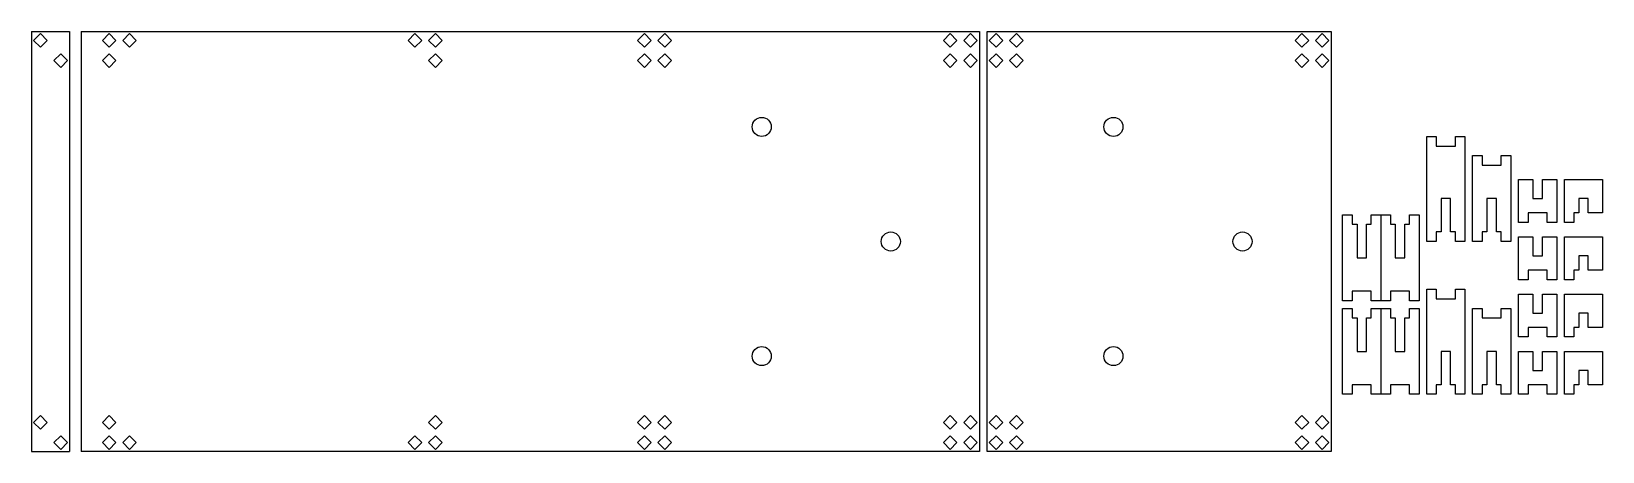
# Model space of a CAD drawing. Header units: inches. Extents: x 0.4 to 20.9, y 0.2 to 5.8.
import ezdxf

# ---------------------------------------------------------------- set-up
doc = ezdxf.new("R2010")
doc.units = ezdxf.units.IN
doc.header["$MEASUREMENT"] = 0
doc.layers.add('laser4', color=7, linetype='Continuous', true_color=0x000000)

msp = doc.modelspace()

# ---------------------------------------------------------------- linework, layer by layer
at = {"layer": 'laser4'}
for p, q in [((0.35, 5.75), (0.35, 0.25)), ((0.35, 5.75), (0.85, 5.75)), ((0.85, 5.75), (0.85, 0.25)), ((1, 5.75), (1, 0.25)), ((19.1, 4.375), (19.1, 4)), ((18.6, 4), (18.6, 4.125)), ((19.1, 2.375), (19.1, 2)), ((18.6, 2), (18.6, 2.125)), ((0.35, 0.25), (0.85, 0.25))]:
    msp.add_line(p, q, dxfattribs=at)
for points in [[(0.467, 5.721), (0.379, 5.633), (0.467, 5.544), (0.556, 5.633)], [(1.367, 5.721), (1.279, 5.633), (1.367, 5.544), (1.456, 5.633)], [(1.544, 5.633), (1.633, 5.544), (1.721, 5.633), (1.633, 5.721)], [(5.367, 5.721), (5.279, 5.633), (5.367, 5.544), (5.456, 5.633)], [(5.544, 5.633), (5.633, 5.544), (5.721, 5.633), (5.633, 5.721)], [(8.367, 5.721), (8.279, 5.633), (8.367, 5.544), (8.456, 5.633)], [(8.544, 5.633), (8.633, 5.544), (8.721, 5.633), (8.633, 5.721)], [(12.367, 5.721), (12.279, 5.633), (12.367, 5.544), (12.456, 5.633)], [(12.544, 5.633), (12.633, 5.544), (12.721, 5.633), (12.633, 5.721)], [(17.35, 5.75), (17.35, 0.25), (12.85, 0.25), (12.85, 5.75)], [(12.967, 5.721), (12.879, 5.633), (12.967, 5.544), (13.056, 5.633)], [(13.144, 5.633), (13.233, 5.544), (13.321, 5.633), (13.233, 5.721)], [(16.967, 5.721), (16.879, 5.633), (16.967, 5.544), (17.056, 5.633)], [(17.144, 5.633), (17.233, 5.544), (17.321, 5.633), (17.233, 5.721)], [(0.733, 5.456), (0.644, 5.367), (0.733, 5.279), (0.821, 5.367)], [(1.279, 5.367), (1.367, 5.279), (1.456, 5.367), (1.367, 5.456)], [(5.633, 5.456), (5.544, 5.367), (5.633, 5.279), (5.721, 5.367)], [(8.279, 5.367), (8.367, 5.279), (8.456, 5.367), (8.367, 5.456)], [(8.633, 5.456), (8.544, 5.367), (8.633, 5.279), (8.721, 5.367)], [(12.279, 5.367), (12.367, 5.279), (12.456, 5.367), (12.367, 5.456)], [(12.633, 5.456), (12.544, 5.367), (12.633, 5.279), (12.721, 5.367)], [(12.879, 5.367), (12.967, 5.279), (13.056, 5.367), (12.967, 5.456)], [(13.233, 5.456), (13.144, 5.367), (13.233, 5.279), (13.321, 5.367)], [(16.879, 5.367), (16.967, 5.279), (17.056, 5.367), (16.967, 5.456)], [(17.233, 5.456), (17.144, 5.367), (17.233, 5.279), (17.321, 5.367)], [(18.975, 4.25), (18.975, 4.375), (19.1, 4.375), (19.1, 3.125), (19.1, 3), (18.975, 3), (18.975, 3.125), (18.913, 3.125), (18.913, 3.562), (18.788, 3.562), (18.788, 3.125), (18.725, 3.125), (18.725, 3), (18.6, 3), (18.6, 3.125), (18.6, 4.375), (18.725, 4.375), (18.725, 4.25)], [(19.2, 3.125), (19.2, 4.125), (19.325, 4.125), (19.325, 4), (19.575, 4), (19.575, 4.125), (19.7, 4.125), (19.7, 3.125), (19.7, 3), (19.575, 3), (19.575, 3.125), (19.512, 3.125), (19.512, 3.562), (19.387, 3.562), (19.387, 3.125), (19.325, 3.125), (19.325, 3), (19.2, 3)], [(19.988, 3.562), (20.113, 3.562), (20.113, 3.812), (20.3, 3.812), (20.3, 3.375), (20.3, 3.25), (20.175, 3.25), (20.175, 3.375), (19.925, 3.375), (19.925, 3.25), (19.8, 3.25), (19.8, 3.375), (19.8, 3.812), (19.988, 3.812)], [(20.9, 3.375), (20.713, 3.375), (20.713, 3.562), (20.588, 3.562), (20.588, 3.375), (20.525, 3.375), (20.525, 3.25), (20.4, 3.25), (20.4, 3.375), (20.4, 3.812), (20.588, 3.812), (20.713, 3.812), (20.9, 3.812)], [(20.113, 3.062), (20.3, 3.062), (20.3, 2.625), (20.3, 2.5), (20.175, 2.5), (20.175, 2.625), (19.925, 2.625), (19.925, 2.5), (19.8, 2.5), (19.8, 2.625), (19.8, 3.062), (19.988, 3.062), (19.988, 2.812), (20.113, 2.812)], [(20.9, 2.625), (20.713, 2.625), (20.713, 2.812), (20.588, 2.812), (20.588, 2.625), (20.525, 2.625), (20.525, 2.5), (20.4, 2.5), (20.4, 2.625), (20.4, 3.062), (20.588, 3.062), (20.713, 3.062), (20.9, 3.062)], [(18.975, 2.25), (18.975, 2.375), (19.1, 2.375), (19.1, 1.125), (19.1, 1), (18.975, 1), (18.975, 1.125), (18.913, 1.125), (18.913, 1.562), (18.788, 1.562), (18.788, 1.125), (18.725, 1.125), (18.725, 1), (18.6, 1), (18.6, 1.125), (18.6, 2.375), (18.725, 2.375), (18.725, 2.25)], [(19.988, 2.062), (20.113, 2.062), (20.113, 2.312), (20.3, 2.312), (20.3, 1.875), (20.3, 1.75), (20.175, 1.75), (20.175, 1.875), (19.925, 1.875), (19.925, 1.75), (19.8, 1.75), (19.8, 1.875), (19.8, 2.312), (19.988, 2.312)], [(20.9, 1.875), (20.713, 1.875), (20.713, 2.062), (20.588, 2.062), (20.588, 1.875), (20.525, 1.875), (20.525, 1.75), (20.4, 1.75), (20.4, 1.875), (20.4, 2.312), (20.588, 2.312), (20.713, 2.312), (20.9, 2.312)], [(19.2, 1.125), (19.2, 2.125), (19.325, 2.125), (19.325, 2), (19.575, 2), (19.575, 2.125), (19.7, 2.125), (19.7, 1.125), (19.7, 1), (19.575, 1), (19.575, 1.125), (19.512, 1.125), (19.512, 1.562), (19.387, 1.562), (19.387, 1.125), (19.325, 1.125), (19.325, 1), (19.2, 1)], [(20.113, 1.562), (20.3, 1.562), (20.3, 1.125), (20.3, 1), (20.175, 1), (20.175, 1.125), (19.925, 1.125), (19.925, 1), (19.8, 1), (19.8, 1.125), (19.8, 1.562), (19.988, 1.562), (19.988, 1.312), (20.113, 1.312)], [(20.9, 1.125), (20.713, 1.125), (20.713, 1.312), (20.588, 1.312), (20.588, 1.125), (20.525, 1.125), (20.525, 1), (20.4, 1), (20.4, 1.125), (20.4, 1.562), (20.588, 1.562), (20.713, 1.562), (20.9, 1.562)], [(0.467, 0.721), (0.379, 0.633), (0.467, 0.544), (0.556, 0.633)], [(1.367, 0.721), (1.279, 0.633), (1.367, 0.544), (1.456, 0.633)], [(5.544, 0.633), (5.633, 0.544), (5.721, 0.633), (5.633, 0.721)], [(8.367, 0.721), (8.279, 0.633), (8.367, 0.544), (8.456, 0.633)], [(8.544, 0.633), (8.633, 0.544), (8.721, 0.633), (8.633, 0.721)], [(12.367, 0.721), (12.279, 0.633), (12.367, 0.544), (12.456, 0.633)], [(12.544, 0.633), (12.633, 0.544), (12.721, 0.633), (12.633, 0.721)], [(12.967, 0.721), (12.879, 0.633), (12.967, 0.544), (13.056, 0.633)], [(13.144, 0.633), (13.233, 0.544), (13.321, 0.633), (13.233, 0.721)], [(16.967, 0.721), (16.879, 0.633), (16.967, 0.544), (17.056, 0.633)], [(17.144, 0.633), (17.233, 0.544), (17.321, 0.633), (17.233, 0.721)], [(0.733, 0.456), (0.644, 0.367), (0.733, 0.279), (0.821, 0.367)], [(1.279, 0.367), (1.367, 0.279), (1.456, 0.367), (1.367, 0.456)], [(1.633, 0.456), (1.544, 0.367), (1.633, 0.279), (1.721, 0.367)], [(5.279, 0.367), (5.367, 0.279), (5.456, 0.367), (5.367, 0.456)], [(5.633, 0.456), (5.544, 0.367), (5.633, 0.279), (5.721, 0.367)], [(8.279, 0.367), (8.367, 0.279), (8.456, 0.367), (8.367, 0.456)], [(8.633, 0.456), (8.544, 0.367), (8.633, 0.279), (8.721, 0.367)], [(12.279, 0.367), (12.367, 0.279), (12.456, 0.367), (12.367, 0.456)], [(12.633, 0.456), (12.544, 0.367), (12.633, 0.279), (12.721, 0.367)], [(12.879, 0.367), (12.967, 0.279), (13.056, 0.367), (12.967, 0.456)], [(13.233, 0.456), (13.144, 0.367), (13.233, 0.279), (13.321, 0.367)], [(16.879, 0.367), (16.967, 0.279), (17.056, 0.367), (16.967, 0.456)], [(17.233, 0.456), (17.144, 0.367), (17.233, 0.279), (17.321, 0.367)]]:
    msp.add_lwpolyline(points, close=True, dxfattribs=at)
for points in [[(1, 5.75), (8.25, 5.75), (12.75, 5.75), (12.75, 0.25), (8.25, 0.25), (1, 0.25)], [(18, 3.35), (18.125, 3.35), (18.125, 3.225), (18.188, 3.225), (18.188, 2.788), (18.312, 2.788), (18.312, 3.225), (18.375, 3.225), (18.375, 3.35), (18.5, 3.35), (18.5, 3.225), (18.5, 2.35), (18.5, 2.225), (18.375, 2.225), (18.375, 2.35), (18.125, 2.35), (18.125, 2.225), (18, 2.225), (17.875, 2.225), (17.875, 2.35), (17.625, 2.35), (17.625, 2.225), (17.5, 2.225), (17.5, 2.35), (17.5, 3.225), (17.5, 3.35), (17.625, 3.35), (17.625, 3.225), (17.688, 3.225), (17.688, 2.788), (17.812, 2.788), (17.812, 3.225), (17.875, 3.225), (17.875, 3.35), (18, 3.35), (18, 3.225), (18, 2.35), (18, 2.225)], [(18, 2.125), (18, 2), (18, 1.125), (18, 1), (17.875, 1), (17.875, 1.125), (17.625, 1.125), (17.625, 1), (17.5, 1), (17.5, 1.125), (17.5, 2), (17.5, 2.125), (17.625, 2.125), (17.625, 2), (17.688, 2), (17.688, 1.562), (17.812, 1.562), (17.812, 2), (17.875, 2), (17.875, 2.125), (18, 2.125), (18.125, 2.125), (18.125, 2), (18.188, 2), (18.188, 1.562), (18.312, 1.562), (18.312, 2), (18.375, 2), (18.375, 2.125), (18.5, 2.125), (18.5, 2), (18.5, 1.125), (18.5, 1), (18.375, 1), (18.375, 1.125), (18.125, 1.125), (18.125, 1), (18, 1)]]:
    msp.add_lwpolyline(points, dxfattribs=at)
for centre in [(9.902, 4.5), (14.502, 4.5), (11.59, 3), (16.19, 3), (9.902, 1.5), (14.502, 1.5)]:
    msp.add_circle(centre, 0.125, dxfattribs=at)

doc.saveas('drawing.dxf')
